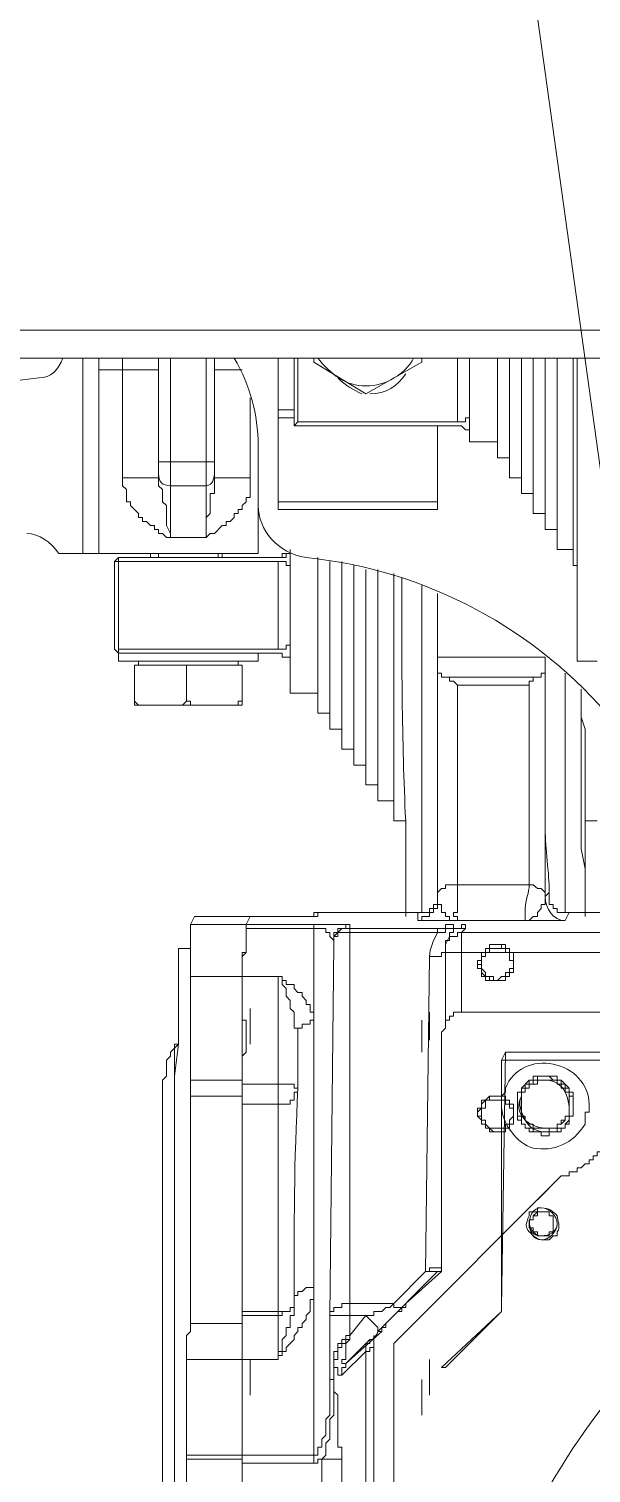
# Model space of a CAD drawing. Header units: millimetres. Extents: x 25083 to 52777, y 24772 to 45779.
# Drawn here: x 49229.5 to 49281.9, y 36203.8 to 36338.2 of the extents above; entities that cross this region are included whole.
import ezdxf

# ---------------------------------------------------------------- set-up
doc = ezdxf.new("R2010")
doc.units = ezdxf.units.MM
doc.layers.add('小车', color=7, linetype='Continuous')
doc.styles.get("Standard").update_dxf_attribs({"font": ''})
doc.styles.add('标准', font='', dxfattribs={"width": 0.667})
doc.styles.get('Standard').set_extended_font_data('SimSun')
doc.styles.get('标准').set_extended_font_data('FangSong_GB2312')
doc.dimstyles.new('15', dxfattribs={"dimtxt": 15, "dimasz": 10, "dimexe": 2, "dimexo": 1, "dimgap": 1, "dimtad": 1, "dimdsep": 46, "dimtxsty": 'Standard', "dimcen": 2.5, "dimadec": 0, "dimazin": 0, "dimtfac": 1, "dimtmove": 2, "dimatfit": 3, "dimfxl": 1, "dimtolj": 1, "dimarcsym": 0})
doc.dimstyles.new('标准', dxfattribs={"dimtxt": 35, "dimasz": 4, "dimexe": 2, "dimexo": 0, "dimtad": 1, "dimdec": 1, "dimzin": 9, "dimdsep": 46, "dimtxsty": '标准', "dimcen": 0, "dimdle": 6, "dimazin": 2, "dimtfac": 1, "dimtdec": 1, "dimtmove": 0, "dimatfit": 3, "dimfxl": 1, "dimtolj": 1, "dimtzin": 0, "dimarcsym": 0})

# ---------------------------------------------------------------- blocks, each defined once
blk = doc.blocks.new('zw$D2F4')
at = {"color": 7, "lineweight": 5}
for points in [[(860.07, 429.66), (196.08, 429.66)], [(196.08, 427.06), (860.07, 427.06)], [(344.62, 408.87), (344.62, 427.06)], [(346.11, 408.87), (346.11, 427.06)], [(348.33, 427.06), (348.33, 415.92)], [(351.68, 427.06), (351.68, 415.92)], [(352.79, 427.06), (352.79, 410.35)], [(356.13, 410.35), (356.13, 427.06)], [(356.88, 415.92), (356.88, 427.06)], [(362.82, 412.95), (362.82, 427.06)], [(364.3, 421.12), (364.3, 427.06)], [(364.67, 421.12), (364.67, 427.06)], [(366.16, 426.69), (366.16, 427.06)], [(370.99, 423.72), (366.16, 426.69)], [(376.19, 426.69), (370.99, 423.72)], [(376.19, 427.06), (376.19, 426.69)], [(379.53, 421.12), (379.53, 427.06)], [(380.64, 420.38), (380.64, 427.06)], [(383.24, 427.06), (383.24, 417.78)], [(384.36, 427.06), (384.36, 415.92)], [(385.47, 427.06), (385.47, 414.44)], [(386.58, 427.06), (386.58, 412.58)], [(387.7, 427.06), (387.7, 411.09)], [(388.81, 427.06), (388.81, 409.24)], [(390.3, 427.06), (390.3, 407.75)], [(334.59, 424.46), (340.54, 425.21)], [(351.68, 425.95), (346.11, 425.95)], [(359.48, 425.95), (356.88, 425.95)], [(360.22, 423.35), (360.22, 415.92)], [(362.82, 422.24), (364.3, 422.24)], [(364.3, 421.49), (362.82, 421.49)], [(364.3, 421.12), (364.3, 420.75)], [(364.67, 421.12), (364.3, 420.75)], [(379.53, 421.12), (364.67, 421.12)], [(380.64, 421.86), (380.64, 421.49), (380.27, 421.49), (380.27, 421.12), (379.9, 421.12), (379.53, 421.12)], [(364.3, 420.75), (364.67, 420.75)], [(379.53, 420.75), (364.67, 420.75)], [(377.67, 412.95), (377.67, 420.75)], [(379.53, 420.75), (379.9, 420.75), (380.27, 420.38), (380.64, 420.38)], [(380.64, 420.38), (380.64, 419.64)], [(380.64, 419.26), (380.64, 419.64)], [(360.96, 408.87), (360.96, 418.89)], [(383.24, 419.26), (380.64, 419.26)], [(352.79, 417.41), (351.68, 417.41), (351.68, 417.78)], [(352.79, 417.41), (356.13, 417.41)], [(356.13, 417.41), (356.88, 417.41), (356.88, 417.78)], [(384.36, 417.78), (383.24, 417.78)], [(348.33, 415.92), (351.68, 415.92)], [(348.33, 415.92), (348.33, 415.18), (348.71, 414.81), (348.71, 413.69), (349.08, 413.69), (349.08, 413.32), (349.82, 412.58), (349.82, 412.21), (350.19, 412.21), (350.19, 411.84), (350.56, 411.84), (350.93, 411.47), (351.31, 411.47), (351.31, 411.09), (351.68, 411.09), (351.68, 410.72), (352.05, 410.72), (352.42, 410.35), (352.79, 410.35)], [(351.68, 415.92), (351.68, 415.18), (352.05, 414.81), (352.05, 413.69), (352.42, 413.32), (352.42, 411.47), (352.79, 410.72), (352.79, 410.35)], [(360.22, 415.92), (360.22, 414.07), (359.85, 414.07), (359.85, 413.69), (359.48, 413.32), (359.48, 412.95), (359.1, 412.95), (359.1, 412.58), (358.73, 412.58), (358.73, 412.21), (358.36, 411.84), (357.99, 411.84), (357.99, 411.47), (357.62, 411.47), (356.88, 410.72), (356.5, 410.72), (356.13, 410.35)], [(356.88, 415.92), (356.88, 414.44), (356.5, 414.44), (356.5, 412.58), (356.13, 412.21), (356.13, 410.35)], [(356.88, 415.92), (360.22, 415.92)], [(385.47, 415.92), (384.36, 415.92)], [(352.79, 415.18), (356.13, 415.18)], [(386.58, 414.44), (385.47, 414.44)], [(377.67, 413.69), (362.82, 413.69)], [(377.67, 412.95), (362.82, 412.95)], [(387.7, 412.58), (386.58, 412.58)], [(356.13, 410.35), (352.79, 410.35)], [(388.81, 411.09), (387.7, 411.09)], [(360.96, 408.87), (342.39, 408.87)], [(350.93, 408.49), (350.93, 408.87)], [(357.62, 408.49), (357.62, 408.87)], [(362.82, 408.49), (363.19, 408.49), (363.19, 408.87), (363.93, 408.87), (363.93, 409.24)], [(363.93, 408.87), (363.56, 408.87), (363.56, 408.49), (362.82, 408.49)], [(363.93, 408.87), (363.93, 407.75)], [(390.3, 409.24), (388.81, 409.24)], [(347.96, 408.49), (347.59, 408.12)], [(347.96, 408.12), (347.59, 408.12)], [(347.59, 399.95), (347.59, 408.12)], [(347.96, 408.49), (362.82, 408.49)], [(347.96, 408.49), (350.93, 408.49)], [(347.96, 408.49), (347.96, 408.12)], [(347.96, 408.12), (362.82, 408.12)], [(347.96, 399.95), (347.96, 408.12)], [(350.93, 408.49), (354.28, 408.49), (354.65, 408.49)], [(354.65, 408.49), (358.36, 408.49)], [(357.62, 408.49), (362.82, 408.49)], [(358.36, 408.49), (357.62, 408.49)], [(362.82, 399.95), (362.82, 408.12)], [(362.82, 408.12), (363.56, 408.12), (363.56, 407.75), (363.93, 407.75)], [(363.93, 407.75), (363.93, 406.27)], [(366.53, 394.01), (366.53, 408.49)], [(367.65, 392.53), (367.65, 408.12)], [(368.76, 390.67), (368.76, 408.12)], [(369.87, 389.18), (369.87, 407.75)], [(370.99, 387.33), (370.99, 407.38)], [(372.1, 385.84), (372.1, 407.38)], [(390.67, 407.75), (390.3, 407.75)], [(390.67, 407.75), (390.67, 398.84)], [(363.93, 406.27), (363.93, 401.44)], [(373.59, 383.99), (373.59, 407.01)], [(376.19, 375.44), (376.19, 405.9)], [(377.67, 405.15), (377.67, 399.21)], [(363.93, 401.44), (363.93, 400.32)], [(347.96, 399.58), (347.59, 399.95)], [(347.96, 399.95), (362.82, 399.95)], [(347.96, 399.95), (347.96, 399.58)], [(347.96, 399.58), (362.82, 399.58)], [(347.96, 398.84), (347.96, 399.58)], [(360.96, 398.84), (360.96, 399.58)], [(363.93, 400.32), (363.56, 400.32), (363.56, 399.95), (362.82, 399.95)], [(362.82, 399.58), (363.19, 399.58), (363.19, 399.21), (363.93, 399.21), (363.93, 398.84), (363.93, 398.47)], [(363.93, 400.32), (363.93, 395.87)], [(347.96, 398.84), (349.82, 398.84)], [(349.82, 398.84), (347.96, 398.84)], [(354.28, 398.47), (349.45, 398.47)], [(349.45, 394.75), (349.45, 398.47)], [(349.82, 398.84), (354.28, 398.84)], [(349.82, 398.47), (349.82, 398.84)], [(357.99, 398.84), (354.28, 398.84)], [(359.48, 398.47), (354.28, 398.47)], [(354.28, 398.47), (354.28, 395.13)], [(359.1, 398.84), (357.99, 398.84)], [(359.1, 398.84), (360.96, 398.84)], [(360.96, 398.84), (359.1, 398.84)], [(359.1, 398.47), (359.1, 398.84)], [(359.48, 398.47), (359.48, 394.75)], [(387.7, 399.21), (377.67, 399.21)], [(377.67, 399.21), (377.67, 398.1)], [(377.67, 398.1), (377.67, 376.93)], [(378.41, 397.35), (378.04, 397.35), (378.04, 397.73), (377.67, 397.73), (377.67, 398.1)], [(387.7, 398.1), (387.7, 397.73), (387.33, 397.73), (387.33, 397.35)], [(387.7, 398.1), (387.7, 399.21)], [(387.7, 376.93), (387.7, 398.1)], [(392.53, 398.84), (390.67, 398.84)], [(378.41, 397.35), (387.33, 397.35)], [(378.41, 397.35), (378.79, 397.35), (378.79, 396.98), (379.16, 396.98), (379.53, 396.61)], [(386.21, 396.61), (379.53, 396.61)], [(379.53, 396.61), (379.53, 378.04)], [(386.21, 396.61), (386.21, 396.98), (386.58, 396.98), (386.58, 397.35), (387.33, 397.35)], [(386.21, 378.04), (386.21, 396.61)], [(363.93, 395.87), (366.53, 395.87)], [(391.04, 396.24), (391.04, 393.64), (391.41, 392.53), (391.41, 383.99)], [(391.41, 375.07), (391.41, 379.53), (391.04, 381.39), (391.04, 396.24)], [(349.45, 395.13), (349.82, 394.75), (352.05, 394.75)], [(349.45, 394.75), (352.05, 394.75)], [(352.05, 394.75), (349.45, 394.75)], [(352.05, 394.75), (353.91, 394.75), (354.28, 395.13)], [(352.05, 394.75), (356.88, 394.75)], [(356.88, 394.75), (352.05, 394.75)], [(354.28, 395.13), (354.65, 395.13), (354.65, 394.75), (356.88, 394.75)], [(356.88, 394.75), (359.1, 394.75), (359.1, 395.13), (359.48, 395.13)], [(359.48, 394.75), (356.88, 394.75)], [(356.88, 394.75), (359.48, 394.75)], [(366.53, 394.01), (367.65, 394.01)], [(367.65, 392.53), (368.76, 392.53)], [(368.76, 390.67), (369.87, 390.67)], [(369.87, 389.18), (370.99, 389.18)], [(370.99, 387.33), (372.1, 387.33)], [(372.1, 385.84), (373.59, 385.84)], [(373.59, 383.99), (374.7, 383.99)], [(374.7, 383.99), (374.7, 375.07)], [(389.56, 384.36), (389.56, 375.82)], [(391.41, 383.99), (392.53, 383.99)], [(391.41, 383.99), (391.41, 375.07)], [(391.41, 383.99), (391.41, 382.5)], [(391.41, 382.13), (391.41, 383.99)], [(391.41, 382.5), (391.41, 382.13)], [(377.67, 376.93), (377.67, 377.3), (378.04, 377.67), (378.41, 377.67), (378.41, 378.04), (379.53, 378.04)], [(379.53, 378.04), (379.53, 375.44), (379.16, 375.44), (379.16, 375.07), (379.53, 375.07), (379.53, 374.7), (379.16, 374.7)], [(379.53, 378.04), (386.21, 378.04)], [(386.21, 378.04), (386.58, 378.04), (386.96, 377.67), (387.33, 377.67), (387.7, 377.3), (387.7, 376.93)], [(377.67, 375.82), (377.67, 376.93)], [(377.67, 376.56), (377.67, 376.93)], [(379.16, 374.7), (378.79, 374.7), (378.79, 375.07), (378.41, 375.07), (378.41, 375.44), (378.04, 375.44), (378.04, 375.82), (378.04, 376.19), (377.67, 376.19), (377.67, 376.56)], [(387.7, 376.93), (387.7, 376.19), (387.33, 376.19), (387.33, 375.82), (386.96, 375.44)], [(387.7, 376.93), (388.07, 377.3)], [(389.18, 375.44), (388.81, 375.44), (388.81, 375.82), (388.44, 375.82), (388.44, 376.19), (388.07, 376.19), (388.07, 376.56), (388.07, 377.3)], [(355.02, 375.07), (354.65, 374.33)], [(360.22, 375.07), (355.02, 375.07)], [(359.85, 374.33), (360.22, 375.07)], [(363.56, 375.07), (360.22, 375.07)], [(366.16, 375.07), (363.56, 375.07)], [(366.9, 375.44), (366.53, 375.44), (366.53, 375.07), (366.16, 375.07), (365.42, 375.07)], [(366.9, 375.44), (366.16, 375.44), (366.16, 375.07)], [(366.53, 375.07), (366.16, 375.07)], [(375.82, 375.44), (366.9, 375.44)], [(375.82, 374.7), (376.19, 374.7), (376.19, 375.07), (376.93, 375.07), (376.93, 375.44), (377.3, 375.44), (377.3, 375.82)], [(375.82, 374.7), (375.82, 375.44)], [(376.93, 375.44), (375.82, 375.44)], [(377.3, 375.82), (376.93, 375.82), (376.93, 375.44)], [(377.67, 376.19), (377.3, 376.19), (377.3, 375.82)], [(377.3, 375.82), (377.67, 375.82)], [(385.84, 374.7), (385.84, 375.82)], [(386.96, 375.44), (386.96, 375.07), (386.58, 375.07), (386.21, 374.7), (385.84, 374.7)], [(389.93, 375.44), (389.18, 375.44)], [(389.93, 375.44), (389.56, 374.7)], [(394.01, 375.44), (389.93, 375.44)], [(354.65, 374.33), (359.85, 374.33)], [(354.65, 374.33), (359.85, 374.33)], [(359.85, 373.96), (359.85, 371.73), (359.48, 371.36), (359.48, 370.99)], [(359.85, 374.33), (366.16, 374.33)], [(359.85, 374.33), (359.85, 373.96)], [(359.85, 373.59), (359.85, 374.33)], [(366.16, 373.96), (359.85, 373.96)], [(366.16, 373.96), (366.16, 374.33)], [(366.16, 374.33), (369.5, 374.33)], [(366.16, 373.96), (367.27, 373.96), (367.27, 373.59)], [(368.02, 373.22), (368.02, 373.59), (368.39, 373.59), (368.76, 373.96), (369.13, 373.96), (369.5, 373.96)], [(369.5, 374.33), (369.13, 374.33), (369.13, 373.96), (368.39, 373.96), (368.39, 373.59)], [(369.5, 374.33), (369.5, 373.96)], [(369.5, 373.96), (377.67, 373.96)], [(369.5, 373.96), (369.5, 373.59)], [(375.82, 374.7), (378.04, 374.7)], [(380.27, 373.96), (380.27, 374.33), (379.9, 374.33), (379.9, 373.96), (379.16, 373.96), (379.16, 374.33), (378.79, 374.33), (378.41, 374.33), (378.41, 373.96), (377.67, 373.96)], [(377.67, 373.59), (377.67, 373.96)], [(378.04, 374.7), (379.16, 374.7)], [(380.27, 373.96), (378.41, 373.96), (378.41, 373.59)], [(380.27, 373.96), (379.16, 373.96), (379.16, 373.59), (378.79, 373.59), (378.79, 373.22)], [(385.84, 374.7), (379.16, 374.7)], [(380.27, 373.96), (379.9, 373.59)], [(385.84, 374.7), (389.56, 374.7)], [(359.85, 372.84), (359.85, 373.59)], [(359.85, 372.1), (359.85, 372.84)], [(367.27, 373.59), (367.65, 373.59), (367.65, 373.22), (368.02, 372.84)], [(368.02, 372.47), (367.65, 337.94)], [(368.39, 373.59), (368.02, 373.22)], [(369.5, 373.59), (368.39, 373.59), (368.39, 373.22), (368.02, 373.22), (368.02, 372.84)], [(368.02, 372.47), (368.02, 373.22)], [(368.02, 372.84), (368.02, 372.47)], [(377.67, 373.59), (369.5, 373.59)], [(369.5, 373.59), (369.5, 339.05)], [(378.41, 372.47), (378.41, 372.84), (378.79, 372.84), (378.79, 373.22), (379.53, 373.22), (379.53, 373.59), (379.9, 373.59)], [(378.41, 372.47), (378.79, 373.22)], [(378.41, 371.73), (378.41, 372.47)], [(379.9, 373.59), (409.98, 373.59)], [(379.9, 373.59), (379.9, 371.73)], [(383.24, 372.47), (382.5, 372.47), (382.5, 372.1), (382.13, 372.1), (382.13, 371.73), (381.76, 371.73), (381.76, 370.99), (381.39, 370.99), (381.39, 370.62), (381.76, 370.62), (381.76, 369.87), (382.13, 369.5), (382.5, 369.5), (382.5, 369.13), (383.24, 369.13)], [(383.24, 372.47), (382.5, 372.47), (382.5, 372.1), (382.13, 372.1), (382.13, 371.73), (381.76, 371.73), (381.76, 370.99), (381.39, 370.99), (381.39, 370.24), (381.76, 370.24), (381.76, 369.5), (382.13, 369.5), (382.13, 369.13), (383.24, 369.13)], [(383.24, 369.13), (383.99, 369.13), (383.99, 369.5), (384.36, 369.5), (384.36, 369.87), (384.73, 369.87), (384.73, 371.73), (384.36, 371.73), (384.36, 372.1), (383.99, 372.1), (383.99, 372.47), (383.24, 372.47)], [(383.24, 369.13), (383.99, 369.13), (383.99, 369.5), (384.36, 369.5), (384.36, 369.87), (384.73, 369.87), (384.73, 371.73), (384.36, 371.73), (384.36, 372.1), (383.61, 372.1), (383.61, 372.47), (383.24, 372.47)], [(354.65, 372.1), (353.53, 372.1)], [(353.53, 372.1), (353.53, 366.9), (353.53, 366.16), (353.53, 363.93)], [(359.48, 371.36), (359.48, 371.73), (359.85, 371.73), (359.85, 372.1)], [(359.48, 370.24), (359.48, 371.36)], [(376.56, 342.02), (376.93, 371.36)], [(378.04, 371.73), (378.04, 371.36), (376.93, 371.36)], [(378.41, 371.73), (378.04, 371.73)], [(378.41, 365.05), (378.41, 371.73)], [(379.9, 371.73), (378.41, 371.73)], [(407.75, 371.73), (379.9, 371.73)], [(379.9, 371.73), (379.9, 366.16)], [(383.24, 369.13), (382.87, 369.13), (382.87, 369.5), (382.13, 369.5), (382.13, 369.87), (381.76, 370.24), (381.76, 371.36), (382.13, 371.36), (382.13, 371.73), (382.5, 371.73), (382.5, 372.1), (383.24, 372.1)], [(383.24, 372.1), (383.99, 372.1), (383.99, 371.73), (384.36, 371.73), (384.36, 371.36), (384.36, 370.99), (384.73, 370.99), (384.73, 370.24), (384.36, 370.24), (384.36, 369.87), (383.99, 369.87), (383.99, 369.5), (383.61, 369.5), (383.24, 369.13)], [(359.48, 370.99), (359.48, 369.5)], [(359.48, 369.5), (359.48, 370.24)], [(359.48, 369.5), (354.65, 369.5)], [(354.65, 369.5), (354.65, 359.85)], [(359.48, 369.5), (362.82, 369.5)], [(359.48, 369.5), (359.48, 359.85)], [(362.82, 359.48), (362.82, 369.5)], [(362.82, 369.5), (363.19, 369.5), (363.19, 369.13), (363.56, 369.13), (363.56, 368.76), (364.3, 368.76), (364.3, 368.39), (364.67, 368.02), (365.05, 368.02), (365.05, 367.65), (365.42, 367.27), (365.42, 366.9), (365.79, 366.9), (365.79, 366.16), (366.16, 366.16), (366.16, 365.42)], [(364.67, 363.93), (364.67, 364.67), (364.3, 364.67), (364.3, 366.16), (363.93, 366.53), (363.93, 367.27), (363.56, 367.65), (363.56, 368.39), (363.19, 368.76), (363.19, 369.5), (362.82, 369.5)], [(360.22, 363.56), (360.22, 366.53), (360.22, 366.16)], [(360.22, 366.16), (360.22, 363.19), (360.22, 363.56)], [(376.93, 363.56), (376.93, 366.16)], [(376.93, 366.16), (376.93, 363.56)], [(376.93, 363.56), (376.93, 366.16)], [(376.93, 366.16), (376.93, 363.56)], [(378.41, 365.05), (378.41, 365.42), (378.79, 365.42), (378.79, 365.79), (379.16, 365.79), (379.16, 366.16), (379.53, 366.16), (379.9, 366.16)], [(378.41, 365.05), (378.41, 365.42), (378.79, 365.42), (378.79, 365.79), (379.16, 365.79), (379.16, 366.16), (379.53, 366.16), (379.9, 366.16)], [(379.9, 366.16), (401.44, 366.16)], [(379.9, 366.16), (401.44, 366.16)], [(359.85, 365.42), (359.48, 365.42), (359.48, 362.45)], [(359.48, 362.45), (359.48, 362.08), (359.85, 362.45), (359.85, 365.42)], [(366.16, 365.42), (365.79, 365.42), (365.79, 365.05), (365.05, 365.05), (365.05, 364.67), (364.67, 364.67), (364.67, 363.93)], [(376.19, 365.42), (376.19, 362.45)], [(376.19, 362.45), (376.19, 365.42)], [(376.19, 365.05), (376.19, 362.45)], [(376.19, 362.45), (376.19, 365.05)], [(378.04, 364.3), (378.41, 364.67), (378.41, 365.05)], [(352.05, 319), (352.05, 359.85), (352.42, 360.22), (352.42, 361.7), (352.79, 362.08), (352.79, 362.45), (353.53, 363.19)], [(353.53, 363.19), (353.16, 360.22), (353.16, 323.83)], [(353.53, 363.19), (353.16, 363.19), (353.16, 323.83)], [(353.53, 363.93), (353.53, 363.19)], [(364.67, 363.93), (364.67, 359.1)], [(378.04, 343.14), (378.04, 364.3)], [(383.99, 362.45), (383.61, 361.7)], [(383.99, 362.45), (383.61, 338.68)], [(383.61, 361.7), (407.01, 361.7)], [(383.61, 338.31), (383.61, 361.7)], [(407.38, 362.45), (383.99, 362.45)], [(354.65, 359.85), (359.48, 359.85)], [(354.65, 359.85), (354.65, 358.36)], [(359.48, 359.85), (359.48, 359.48)], [(359.48, 359.48), (362.82, 359.48)], [(362.82, 359.48), (364.3, 359.48), (364.3, 359.1), (364.67, 359.1)], [(383.99, 359.1), (383.99, 358.73), (383.61, 358.36), (383.61, 357.62)], [(387.7, 354.65), (387.33, 354.65), (387.33, 355.02), (386.21, 355.02), (386.21, 355.39), (385.84, 355.39), (385.84, 355.76), (385.47, 355.76), (385.47, 356.13), (385.1, 356.13), (385.1, 358.73), (385.47, 358.73), (385.47, 359.1), (385.84, 359.1), (385.84, 359.48), (386.21, 359.48), (386.21, 359.85), (386.96, 359.85), (386.96, 360.22), (387.7, 360.22)], [(387.7, 355.02), (386.58, 355.02), (386.58, 355.39), (385.84, 355.39), (385.84, 355.76), (385.47, 355.76), (385.47, 356.13), (385.47, 356.5), (385.1, 356.5), (385.1, 358.73), (385.47, 358.73), (385.47, 359.1), (386.21, 359.85), (386.58, 359.85), (386.58, 360.22), (387.7, 360.22)], [(387.7, 359.85), (386.96, 359.85), (386.96, 359.48), (386.21, 359.48), (386.21, 359.1), (385.84, 359.1), (385.84, 358.73), (385.47, 358.73), (385.47, 358.36)], [(387.7, 359.85), (386.58, 359.85), (386.58, 359.48), (386.21, 359.48), (386.21, 359.1), (385.84, 359.1), (385.84, 358.73), (385.47, 358.73), (385.47, 356.5), (385.84, 356.5), (385.84, 356.13), (386.21, 355.76), (386.58, 355.76), (386.58, 355.39), (387.7, 355.39)], [(387.7, 360.22), (388.07, 360.22), (388.44, 359.85), (389.18, 359.85), (389.18, 359.48), (389.56, 359.48), (389.56, 359.1), (389.93, 359.1), (389.93, 358.73), (389.93, 358.36), (390.3, 358.36), (390.3, 356.5), (389.93, 356.5), (389.93, 355.76), (389.56, 355.76), (389.56, 355.39), (389.18, 355.39), (389.18, 355.02), (388.07, 355.02), (388.07, 354.65), (387.7, 354.65)], [(387.7, 360.22), (388.81, 360.22), (388.81, 359.85), (389.18, 359.85), (389.93, 359.1), (389.93, 358.73), (390.3, 358.73), (390.3, 356.5), (389.93, 356.5), (389.93, 356.13), (389.56, 355.76), (389.56, 355.39), (388.81, 355.39), (388.81, 355.02), (387.7, 355.02)], [(387.7, 355.39), (388.81, 355.39), (388.81, 355.76), (389.18, 355.76), (389.56, 356.13), (389.56, 356.5), (389.93, 356.5), (389.93, 358.73), (389.56, 358.73), (389.56, 359.1), (389.18, 359.1), (389.18, 359.48), (388.81, 359.48), (388.81, 359.85), (387.7, 359.85)], [(354.65, 358.36), (359.48, 358.36)], [(359.48, 357.62), (362.82, 357.62)], [(362.82, 357.62), (363.93, 357.62), (363.93, 357.99), (364.3, 357.99), (364.3, 358.36), (364.3, 358.73), (364.67, 358.73)], [(383.24, 358.36), (382.5, 358.36), (382.13, 357.99), (381.76, 357.99), (381.76, 357.62), (381.76, 357.25), (381.39, 356.88), (381.39, 356.5), (381.76, 356.5), (381.76, 355.76), (382.13, 355.76), (382.13, 355.39), (382.5, 355.39), (382.87, 355.02), (383.24, 355.02)], [(383.24, 358.36), (382.5, 358.36), (382.5, 357.99), (382.13, 357.99), (381.76, 357.62), (381.76, 357.25), (381.39, 357.25), (381.39, 356.5), (381.76, 356.13), (381.76, 355.76), (382.13, 355.76), (382.13, 355.39), (382.5, 355.39), (382.5, 355.02), (383.24, 355.02)], [(383.24, 355.39), (382.5, 355.39), (382.13, 355.76), (382.13, 356.13), (381.76, 356.13), (381.76, 357.25), (382.13, 357.25), (382.13, 357.99), (383.24, 357.99)], [(383.24, 355.02), (383.61, 355.02), (383.61, 355.39), (384.36, 355.39), (384.36, 355.76), (384.73, 355.76), (384.73, 357.62), (384.36, 357.62), (384.36, 357.99), (383.99, 357.99), (383.99, 358.36), (383.24, 358.36)], [(383.24, 355.02), (383.99, 355.02), (383.99, 355.39), (384.36, 355.39), (384.36, 355.76), (384.73, 355.76), (384.73, 357.62), (384.36, 357.62), (384.36, 357.99), (383.99, 357.99), (383.99, 358.36), (383.24, 358.36)], [(383.24, 357.99), (383.99, 357.99), (383.99, 357.62), (384.36, 357.62), (384.36, 357.25), (384.73, 357.25), (384.73, 356.5), (384.36, 356.13), (384.36, 355.76), (383.99, 355.76), (383.99, 355.39), (383.24, 355.39)], [(391.41, 355.76), (391.41, 356.88), (391.78, 356.88), (391.78, 357.62)], [(389.93, 356.5), (389.56, 356.5), (389.56, 356.13), (389.18, 356.13), (389.18, 355.76), (388.81, 355.76), (388.81, 355.39), (388.44, 355.39), (387.7, 355.39)], [(387.7, 355.02), (388.07, 355.02), (388.07, 355.39), (388.81, 355.39), (388.81, 355.76), (389.18, 355.76), (389.56, 356.13), (389.56, 356.5), (389.93, 356.5)], [(366.16, 354.28), (366.16, 340.54)], [(389.18, 350.93), (389.93, 350.93), (389.93, 351.31), (390.67, 351.31), (390.67, 351.68), (391.04, 351.68), (391.41, 352.05), (391.78, 352.05), (391.78, 352.42), (392.16, 352.42), (392.16, 352.79), (392.53, 352.79), (392.53, 353.16), (392.9, 353.16), (392.9, 353.53), (393.27, 353.91), (393.27, 354.28), (393.64, 354.28), (393.64, 354.65)], [(373.59, 335.34), (389.18, 350.93)], [(389.18, 350.93), (386.96, 348.71)], [(387.33, 347.96), (386.96, 347.96), (386.96, 347.59), (386.21, 347.59), (386.21, 347.22)], [(387.33, 347.59), (386.96, 347.59), (386.58, 347.22), (386.58, 346.85), (386.21, 346.85), (386.21, 346.11), (386.58, 346.11), (386.58, 345.74), (386.96, 345.74), (386.96, 345.36), (387.33, 345.36)], [(386.96, 347.59), (386.96, 347.22), (386.58, 347.22)], [(387.33, 347.59), (386.96, 347.59)], [(388.44, 346.85), (388.44, 347.22), (388.07, 347.22), (388.07, 347.59), (387.7, 347.59), (387.33, 347.59)], [(387.33, 345.36), (388.07, 345.36), (388.07, 345.74), (388.44, 345.74), (388.44, 346.11), (388.44, 347.22), (388.07, 347.22), (388.07, 347.59), (387.33, 347.59)], [(388.44, 346.11), (388.44, 346.85)], [(354.65, 345.74), (354.65, 337.19)], [(387.33, 344.99), (388.07, 344.99), (388.44, 345.36), (388.81, 345.36), (388.81, 345.74)], [(388.07, 345.36), (388.07, 345.74), (388.44, 345.74), (388.44, 346.11)], [(388.07, 345.36), (387.33, 345.36)], [(387.33, 345.36), (388.07, 345.36)], [(372.1, 336.45), (377.67, 342.02)], [(376.56, 342.02), (373.59, 339.05)], [(374.7, 339.05), (378.04, 342.02)], [(376.56, 342.02), (376.93, 342.02), (376.93, 342.39), (378.04, 342.39)], [(377.67, 342.02), (376.56, 342.02)], [(377.67, 342.02), (378.04, 342.02)], [(378.04, 342.02), (377.67, 342.02)], [(378.04, 342.39), (378.04, 342.76)], [(366.16, 340.54), (366.16, 339.42), (365.79, 339.42), (365.79, 338.31), (365.42, 337.94), (365.42, 337.57), (365.05, 337.19), (365.05, 336.82), (364.67, 336.82), (364.67, 336.45), (364.3, 336.08), (364.3, 335.71), (363.93, 335.34), (363.56, 334.97), (363.56, 334.59), (363.19, 334.59), (363.19, 334.22), (362.82, 334.22), (362.82, 333.85)], [(364.67, 339.79), (364.67, 340.16), (365.05, 340.16), (365.42, 340.54), (365.79, 340.54), (366.16, 340.54)], [(366.16, 324.94), (366.16, 340.54)], [(364.3, 339.05), (364.3, 338.68), (363.93, 338.68), (363.93, 338.31), (363.56, 338.31)], [(364.3, 339.42), (364.3, 339.79), (364.67, 339.79)], [(364.3, 339.42), (364.3, 339.05)], [(364.3, 339.05), (364.3, 338.68)], [(367.65, 337.94), (367.65, 338.31), (368.02, 338.31), (368.02, 338.68), (368.39, 338.68), (368.76, 338.68), (368.76, 339.05), (369.5, 339.05)], [(369.5, 339.05), (373.59, 339.05)], [(373.59, 339.05), (373.22, 338.68), (372.84, 338.68), (372.47, 338.31), (371.73, 338.31), (371.73, 337.94), (370.99, 337.94)], [(374.7, 339.05), (374.7, 338.68), (374.33, 338.68), (374.33, 338.31), (373.96, 338.31), (373.59, 337.94)], [(373.59, 339.05), (373.59, 338.68), (374.7, 338.68), (374.7, 339.05)], [(359.48, 338.31), (362.82, 338.31)], [(359.48, 338.31), (359.48, 337.94)], [(362.82, 337.94), (359.48, 337.94)], [(359.48, 337.94), (359.48, 336.82)], [(363.56, 338.31), (363.19, 338.31), (363.19, 337.94), (362.82, 337.94)], [(362.82, 333.85), (362.82, 334.59), (363.19, 334.59), (363.19, 335.71), (363.56, 336.08), (363.56, 336.82), (363.93, 336.82), (363.93, 337.94), (364.3, 337.94), (364.3, 338.31)], [(363.93, 338.31), (362.82, 338.31)], [(362.82, 337.94), (362.82, 338.31)], [(362.82, 337.57), (362.82, 337.94)], [(362.82, 333.85), (362.82, 337.57)], [(364.3, 338.68), (364.3, 338.31)], [(367.65, 331.99), (367.65, 337.94)], [(369.5, 337.94), (367.65, 337.94)], [(370.99, 337.94), (369.5, 337.94)], [(370.99, 337.94), (369.5, 336.08)], [(369.5, 337.94), (369.5, 336.08)], [(372.47, 336.45), (372.1, 336.45), (372.1, 336.82), (371.73, 337.19), (371.36, 337.57), (370.99, 337.94)], [(373.59, 337.94), (372.84, 337.19), (372.84, 336.82), (372.47, 336.82), (372.47, 336.45)], [(378.04, 333.11), (383.61, 338.31)], [(383.61, 338.31), (378.41, 333.11)], [(383.61, 338.68), (383.61, 338.31)], [(383.61, 338.68), (383.61, 338.31)], [(354.65, 337.19), (354.65, 336.45), (354.28, 336.08), (354.28, 334.59), (354.28, 334.22), (354.28, 333.85)], [(359.48, 337.19), (354.65, 337.19)], [(372.47, 336.45), (369.13, 333.48)], [(368.02, 333.11), (368.02, 334.59), (368.39, 334.59), (368.39, 335.34), (368.76, 335.34), (368.76, 335.71), (369.13, 335.71), (369.13, 336.08), (369.5, 336.08)], [(368.02, 333.11), (368.02, 333.85), (368.39, 333.85), (368.39, 334.97), (368.76, 334.97), (368.76, 335.34), (369.13, 335.34), (369.13, 335.71), (369.5, 335.71), (369.5, 336.08)], [(369.13, 333.48), (368.76, 333.48), (368.76, 333.85), (369.13, 333.85), (369.13, 335.34), (369.5, 335.71), (369.5, 336.08)], [(371.36, 335.71), (369.13, 333.48)], [(370.99, 334.59), (370.99, 335.34), (371.36, 335.34)], [(370.99, 334.59), (371.36, 334.59), (371.36, 334.97), (371.73, 334.97)], [(371.36, 335.34), (371.36, 335.71)], [(371.73, 334.97), (371.73, 335.71)], [(371.73, 334.97), (371.73, 235.07)], [(373.59, 234.7), (373.59, 335.34)], [(354.28, 333.85), (359.48, 333.85)], [(354.28, 333.85), (354.28, 324.94)], [(359.48, 333.85), (362.82, 333.85)], [(359.48, 333.85), (359.48, 324.94)], [(359.48, 330.88), (359.48, 333.85)], [(360.22, 330.51), (360.22, 333.85)], [(360.22, 333.85), (360.22, 330.51)], [(368.76, 332.37), (370.99, 334.59)], [(369.13, 333.48), (369.13, 333.11), (368.76, 333.11), (368.76, 332.37)], [(370.99, 253.27), (370.99, 334.59)], [(376.93, 330.51), (376.93, 333.11), (376.93, 333.48), (376.93, 333.85)], [(376.93, 333.85), (376.93, 331.25), (376.93, 330.51)], [(376.93, 330.88), (376.93, 333.85)], [(376.93, 333.85), (376.93, 330.88)], [(368.02, 333.11), (368.02, 331.99)], [(368.02, 331.99), (368.02, 333.11)], [(368.02, 333.11), (368.39, 333.11), (368.39, 332.37), (368.76, 332.37)], [(378.41, 333.11), (378.04, 333.11)], [(359.48, 331.99), (359.48, 329.02)], [(359.48, 329.02), (359.48, 331.99)], [(359.48, 330.14), (359.48, 330.88)], [(367.65, 331.99), (367.65, 328.65), (367.27, 328.28), (367.27, 326.8), (366.9, 326.42), (366.9, 325.68), (366.53, 325.68), (366.53, 325.31), (366.53, 324.94), (366.16, 324.94)], [(368.02, 331.99), (368.02, 328.65), (367.65, 328.28), (367.65, 326.42), (367.27, 326.05), (367.27, 324.94), (366.9, 324.57)], [(367.65, 331.99), (368.02, 331.99)], [(368.76, 324.57), (368.76, 325.68), (368.39, 325.68), (368.39, 330.51), (368.02, 330.88), (368.02, 331.62), (368.02, 331.99)], [(376.19, 331.99), (376.19, 329.77), (376.19, 329.4), (376.19, 328.65)], [(376.19, 328.65), (376.19, 331.25), (376.19, 331.62), (376.19, 331.99)], [(376.19, 331.99), (376.19, 329.02)], [(376.19, 329.02), (376.19, 331.99)], [(359.48, 327.91), (359.48, 330.14)], [(359.48, 326.8), (359.48, 327.91)], [(359.48, 324.94), (359.48, 326.8)], [(359.48, 324.94), (354.28, 324.94)], [(354.28, 324.94), (354.28, 324.57)], [(359.48, 324.57), (354.28, 324.57)], [(354.28, 324.57), (354.28, 289.66)], [(366.16, 324.94), (359.48, 324.94)], [(359.48, 324.57), (359.48, 324.94)], [(359.48, 285.58), (359.48, 324.57)], [(359.48, 324.57), (359.48, 324.2)], [(366.16, 324.2), (359.48, 324.2)], [(366.16, 324.2), (366.53, 324.2), (366.53, 324.57), (366.9, 324.57)], [(366.9, 267.75), (366.9, 324.57)], [(368.76, 324.57), (366.9, 324.57)], [(368.76, 324.57), (368.76, 263.29)], [(353.16, 323.83), (353.16, 320.48), (352.79, 320.11), (352.79, 319.37)], [(353.16, 323.83), (353.16, 322.34)]]:
    blk.add_lwpolyline(points, dxfattribs=at)
at = {"color": 7, "lineweight": 0}
for points in [[(351.68, 408.87), (351.68, 408.49)], [(357.25, 408.87), (357.25, 408.49)]]:
    blk.add_lwpolyline(points, dxfattribs=at)
at = {"color": 7, "lineweight": 5}
for points in [[(340.54, 425.21), (341.65, 425.21), (342.39, 425.95), (342.76, 427.06)], [(360.96, 418.89), (360.96, 421.86), (360.22, 424.46), (358.73, 427.06)], [(366.53, 427.06), (367.65, 425.58), (369.13, 424.46), (370.99, 424.46)], [(370.99, 424.46), (372.84, 424.46), (374.7, 425.58), (375.44, 427.06)], [(390.67, 427.06), (390.67, 420.75), (390.67, 414.07), (390.67, 407.75)], [(368.39, 425.21), (368.39, 425.21), (368.39, 425.21), (368.39, 425.21)], [(368.39, 425.21), (369.13, 424.46), (369.87, 424.09), (370.62, 423.72)], [(368.39, 425.21), (368.39, 425.21), (368.39, 425.21), (368.39, 425.21)], [(371.36, 423.72), (372.84, 423.72), (373.96, 424.46), (374.7, 425.58)], [(351.68, 416.29), (351.68, 415.55), (352.05, 415.18), (352.79, 415.18)], [(356.13, 415.18), (356.5, 415.18), (356.88, 415.55), (356.88, 416.29)], [(360.96, 413.32), (360.96, 411.09), (362.82, 408.87), (365.42, 408.49)], [(342.39, 408.87), (341.65, 409.98), (340.54, 410.72), (339.42, 410.72)], [(394.01, 393.27), (386.96, 401.81), (376.56, 407.38), (365.42, 408.49)], [(374.33, 406.64), (374.33, 399.21), (374.33, 391.41), (374.7, 383.99)], [(387.7, 398.1), (387.7, 393.27), (387.7, 388.07), (387.7, 383.24)], [(389.56, 397.73), (389.56, 393.27), (389.56, 388.81), (389.56, 384.36)], [(387.7, 383.24), (387.7, 381.39), (388.07, 379.16), (388.07, 377.3)], [(385.84, 375.82), (385.84, 376.56), (386.21, 377.3), (386.21, 378.04)], [(387.7, 376.93), (387.7, 375.82), (388.44, 374.7), (389.56, 374.7)], [(388.07, 377.3), (388.07, 377.3), (388.07, 377.3), (388.07, 377.3)], [(363.56, 375.07), (363.56, 375.07), (363.56, 375.07), (363.93, 375.07)], [(363.93, 375.07), (364.3, 375.07), (364.67, 375.07), (365.42, 375.07)], [(366.9, 375.44), (366.53, 375.44), (366.53, 375.44), (366.53, 375.44)], [(377.3, 375.82), (377.3, 375.82), (377.3, 375.82), (377.3, 375.82)], [(389.56, 375.82), (389.56, 375.82), (389.56, 375.44), (389.56, 375.44)], [(354.65, 374.33), (354.65, 372.47), (354.65, 370.99), (354.65, 369.5)], [(366.16, 373.96), (366.16, 371.36), (366.16, 368.39), (366.16, 365.42)], [(368.02, 372.84), (368.02, 372.84), (368.02, 372.84), (368.02, 372.84)], [(368.02, 372.47), (368.02, 372.47), (368.02, 372.47), (368.02, 372.47)], [(368.02, 372.47), (368.02, 372.47), (368.02, 372.47), (368.02, 372.47)], [(377.67, 373.59), (377.3, 372.84), (376.93, 372.1), (376.93, 371.36)], [(378.04, 373.59), (378.04, 373.59), (378.04, 373.59), (377.67, 373.59)], [(378.41, 373.59), (378.41, 373.59), (378.04, 373.59), (378.04, 373.59)], [(378.79, 373.22), (378.79, 373.22), (378.79, 373.22), (378.79, 373.22)], [(359.48, 369.5), (359.48, 369.13), (359.48, 368.76), (359.48, 368.39)], [(366.16, 365.42), (366.16, 361.7), (366.16, 357.99), (366.16, 354.28)], [(383.99, 359.1), (384.73, 360.96), (386.58, 361.7), (388.44, 361.33)], [(388.44, 361.33), (390.3, 360.96), (391.78, 359.48), (391.78, 357.62)], [(359.48, 357.99), (359.48, 358.73), (359.48, 359.1), (359.48, 359.48)], [(362.82, 357.62), (362.82, 358.36), (362.82, 358.73), (362.82, 359.48)], [(364.67, 359.1), (364.3, 352.42), (364.3, 346.11), (364.3, 339.42)], [(389.56, 358.73), (389.18, 359.48), (388.44, 359.85), (387.7, 359.85)], [(354.65, 358.36), (354.65, 353.91), (354.65, 349.82), (354.65, 345.74)], [(359.48, 357.62), (359.48, 357.62), (359.48, 357.99), (359.48, 357.99)], [(359.48, 357.62), (359.48, 351.31), (359.48, 344.62), (359.48, 338.31)], [(362.82, 357.62), (362.82, 351.31), (362.82, 344.62), (362.82, 338.31)], [(383.61, 357.62), (383.61, 355.76), (385.1, 353.91), (386.58, 353.53)], [(385.47, 358.36), (385.1, 357.62), (385.47, 356.88), (385.84, 356.13)], [(385.47, 358.36), (385.1, 357.62), (385.1, 356.88), (385.84, 356.13)], [(389.93, 356.5), (389.93, 357.25), (389.93, 357.99), (389.56, 358.73)], [(385.84, 356.13), (386.21, 355.76), (386.96, 355.39), (387.7, 355.39)], [(385.84, 356.13), (386.21, 355.39), (386.96, 355.02), (387.7, 355.02)], [(386.58, 353.53), (388.44, 353.16), (390.3, 353.91), (391.41, 355.76)], [(386.21, 347.22), (385.84, 346.48), (385.84, 346.11), (386.21, 345.74)], [(386.58, 346.85), (386.58, 346.85), (386.21, 346.85), (386.21, 346.85)], [(386.21, 346.85), (386.21, 346.48), (386.21, 346.11), (386.58, 345.74)], [(386.58, 347.22), (386.58, 347.22), (386.58, 346.85), (386.58, 346.85)], [(388.81, 347.22), (388.44, 347.59), (388.07, 347.96), (387.33, 347.96)], [(388.81, 345.74), (389.18, 346.11), (388.81, 346.85), (388.81, 347.22)], [(412.21, 346.48), (391.04, 333.85), (378.41, 310.83), (378.79, 286.32)], [(386.21, 345.74), (386.58, 345.36), (386.96, 344.99), (387.33, 344.99)], [(386.58, 345.74), (386.96, 345.36), (386.96, 345.36), (387.33, 345.36)], [(378.04, 342.76), (378.04, 342.76), (378.04, 342.76), (378.04, 343.14)], [(377.67, 342.02), (378.04, 342.02), (378.04, 342.02), (378.04, 342.39)], [(378.04, 342.39), (378.04, 342.39), (378.04, 342.39), (378.04, 342.76)], [(378.04, 342.02), (378.04, 342.39), (378.04, 342.39), (378.04, 342.39)], [(428.18, 341.28), (402.18, 331.99), (386.58, 305.26), (391.41, 278.15)], [(364.3, 339.05), (364.3, 339.42), (364.3, 339.42), (364.3, 339.42)], [(369.5, 339.05), (369.5, 338.68), (369.5, 338.31), (369.5, 337.94)], [(359.48, 336.82), (359.48, 336.45), (359.48, 336.08), (359.48, 335.71)], [(372.1, 336.45), (372.1, 336.08), (371.73, 336.08), (371.73, 335.71)], [(412.21, 336.82), (396.24, 325.68), (386.96, 307.49), (386.96, 287.8)], [(359.48, 335.71), (359.48, 334.97), (359.48, 334.59), (359.48, 333.85)], [(359.48, 335.34), (359.48, 334.97), (359.48, 334.22), (359.48, 333.85)], [(371.73, 336.08), (371.73, 335.71), (371.73, 335.71), (371.36, 335.71)], [(371.36, 335.34), (371.36, 335.34), (371.36, 335.34), (371.36, 335.34)], [(412.21, 335.71), (396.98, 324.57), (388.07, 307.11), (387.7, 288.17)], [(412.21, 334.59), (397.73, 323.83), (389.18, 306.74), (388.81, 288.92)], [(368.02, 331.99), (368.02, 331.99), (368.02, 331.99), (368.02, 331.99)], [(368.02, 331.99), (368.02, 331.99), (368.02, 331.99), (368.02, 331.99)], [(359.48, 324.94), (359.48, 324.94), (359.48, 324.57), (359.48, 324.57)], [(366.16, 324.94), (366.16, 324.57), (366.16, 324.57), (366.16, 324.2)]]:
    blk.add_open_spline(points, degree=3, dxfattribs=at)
for points in [[(387.33, 347.96), (386.58, 347.96), (386.21, 347.22), (386.21, 346.48), (386.21, 345.74), (386.58, 345.36), (387.33, 345.36), (388.07, 345.36), (388.81, 345.74), (388.81, 346.48), (388.81, 347.22), (388.07, 347.96), (387.33, 347.96)], [(387.33, 347.96), (386.58, 347.96), (386.21, 347.22), (386.21, 346.48), (386.21, 345.74), (386.58, 344.99), (387.33, 344.99), (388.07, 344.99), (388.81, 345.74), (388.81, 346.48), (388.81, 347.22), (388.07, 347.96), (387.33, 347.96)]]:
    blk.add_open_spline(points, degree=3, knots=[0, 0, 0, 0, 1, 1, 1, 2, 2, 2, 3, 3, 3, 4, 4, 4, 4], dxfattribs=at)
blk = doc.blocks.new('*D468')
at = {"layer": 'DEFPOINTS', "color": 0}
for p in [(36394.73, 116814.5), (36374.45, 116811.67), (36378.59, 116781.93)]:
    blk.add_point(p, dxfattribs=at)
at = {"layer": '小车', "color": 0, "lineweight": -2}
for p, q in [((36394.73, 116814.5), (36388.79, 116857.13)), ((36374.45, 116811.67), (36396.71, 116814.77)), ((36398.31, 116788.72), (36395.28, 116810.54)), ((36378.59, 116781.93), (36400.85, 116785.03))]:
    blk.add_line(p, q, dxfattribs=at)
at = {"layer": '小车', "color": 0}
for points in [[(36395.94, 116810.63), (36394.62, 116810.44), (36394.73, 116814.5)], [(36398.98, 116788.81), (36397.65, 116788.62), (36398.87, 116784.75)]]:
    blk.add_solid(points, dxfattribs=at)
at = {"layer": '小车', "color": 0, "insert": (36409.43, 116840.3), "char_height": 35, "attachment_point": 5, "rotation": 277.9254, "style": '标准'}
blk.add_mtext('\\A1;30', dxfattribs=at)
blk = doc.blocks.new('*D472')
at = {"layer": 'DEFPOINTS', "color": 0}
for p in [(36501.16, 116657.07), (36500.2, 116654.2), (36536.62, 116645.22)]:
    blk.add_point(p, dxfattribs=at)
at = {"layer": '小车', "color": 0, "linetype": 'Continuous', "lineweight": -2}
for p, q in [((36539.79, 116654.71), (36542.96, 116664.19)), ((36502.11, 116656.75), (36538.52, 116644.59)), ((36501.15, 116653.88), (36537.56, 116641.72)), ((36535.67, 116642.36), (36536.62, 116645.22)), ((36532.5, 116632.87), (36529.33, 116623.39))]:
    blk.add_line(p, q, dxfattribs=at)
at = {"layer": '小车', "color": 0}
for points in [[(36538.21, 116655.24), (36541.37, 116654.18), (36536.62, 116645.22)], [(36530.92, 116633.4), (36534.08, 116632.34), (36535.67, 116642.36)]]:
    blk.add_solid(points, dxfattribs=at)
at = {"layer": '小车', "color": 0, "insert": (36529.63, 116624.28), "char_height": 15, "attachment_point": 5, "rotation": 71.5322}
blk.add_mtext('\\A1;3.02', dxfattribs=at)
blk = doc.blocks.new('A$C1A4175F5')
at = {"layer": '小车', "color": 7, "lineweight": 0}
blk.add_lwpolyline([(63.554, 431.436), (682.71, 345.205)], dxfattribs=at)
at = {"layer": '小车'}
dim = blk.add_aligned_dim(p1=(410.909, 592.677), p2=(406.768, 622.421), distance=-20.472, dimstyle='标准', dxfattribs=at)
dim.commit()
dim.dimension.update_dxf_attribs({"geometry": '*D468', "text_midpoint": (441.753, 651.042), "insert": (-35967.681, -116189.253)})
dim = blk.add_linear_dim(base=(568.944, 455.969), p1=(532.523, 464.947), p2=(533.48, 467.813), angle=71.53216, dimstyle='15', override={"dimfxl": 0.18}, dxfattribs=at)
dim.commit()
dim.dimension.update_dxf_attribs({"geometry": '*D472', "text_midpoint": (561.948, 435.023), "dimtype": 129, "insert": (-35967.681, -116189.253)})

msp = doc.modelspace()

# ---------------------------------------------------------------- block references
msp.add_blockref('zw$D2F4', (48889.923, 35880.503))
at = {"layer": '小车', "ltscale": 10, "xscale": -1, "rotation": 270}
msp.add_blockref('A$C1A4175F5', (48914.945, 35776.933), dxfattribs=at)

doc.saveas('drawing.dxf')
